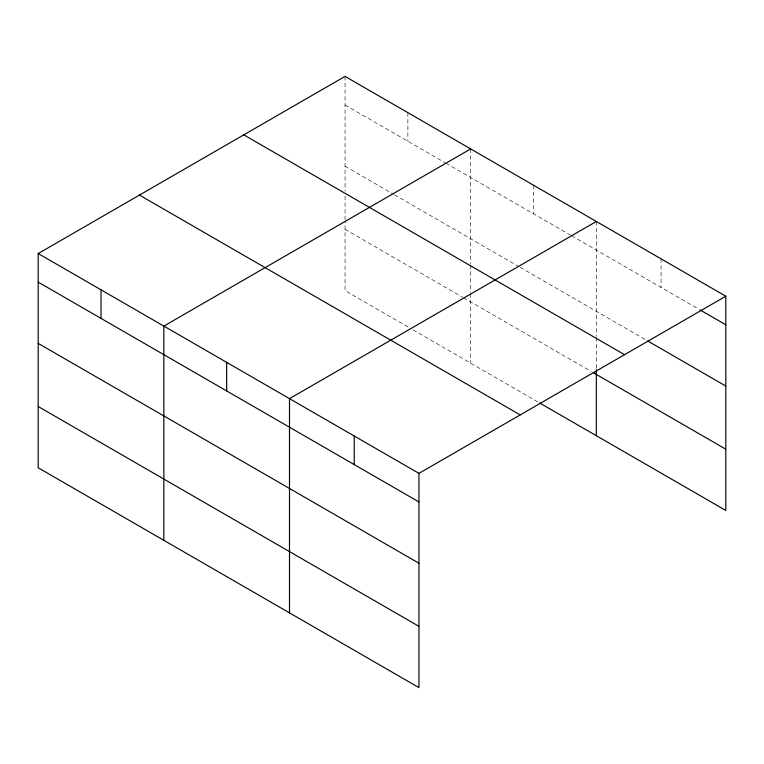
<?xml version="1.0" encoding="UTF-8"?>
<svg xmlns="http://www.w3.org/2000/svg" width="764" height="764" viewBox="0 0 764 764"><rect width="100%" height="100%" fill="white"/><g stroke="black" fill="none" stroke-linecap="round" stroke-linejoin="round"><path stroke-width="0.57" stroke-dasharray="3.82 2.86" d="M345.051 104.964L444.944 162.646M445.975 163.238L570.593 235.188M571.625 235.78L699.089 309.372M345.051 166.237L393.45 194.18M394.482 194.772L519.1 266.722M520.131 267.314L645.656 339.789M345.051 229.353L462.459 297.139M463.49 297.74L591.193 371.466M407.871 326.897L345.051 290.626L345.051 221.016M413.018 329.867L538.668 402.408M661.07 258.853L661.07 287.426M596.34 221.484L596.34 336.332M596.34 337.526L596.34 368.487M533.52 185.213L533.52 213.786M470.691 148.932L470.691 263.79M470.691 264.974L470.691 292.373M470.691 293.567L470.691 363.167M407.871 112.661L407.871 141.244M345.051 76.39L345.051 191.248M345.051 196.014L345.051 219.831"/><path stroke-width="1.15" d="M418.949 563.221L418.949 473.374L38.2 253.552L38.2 467.778L418.949 687.61L418.949 563.221L38.2 343.389M38.2 253.552L345.051 76.39L725.8 296.222L725.8 510.447L539.699 403M470.691 148.932L163.849 326.094L163.849 540.32M596.34 221.484L289.499 398.636L289.499 612.862M418.949 473.374L725.8 296.222M700.111 309.964L725.8 324.796M647.719 340.983L725.8 386.059M243.783 134.856L624.541 354.677M593.256 372.66L725.8 449.184M139.459 195.087L520.217 414.919M38.2 282.126L418.949 501.948M38.2 406.515L418.949 626.337M596.34 369.68L596.34 435.709M354.229 436.005L354.229 464.579M226.669 362.365L226.669 390.939M101.02 289.823L101.02 318.397"/></g></svg>
